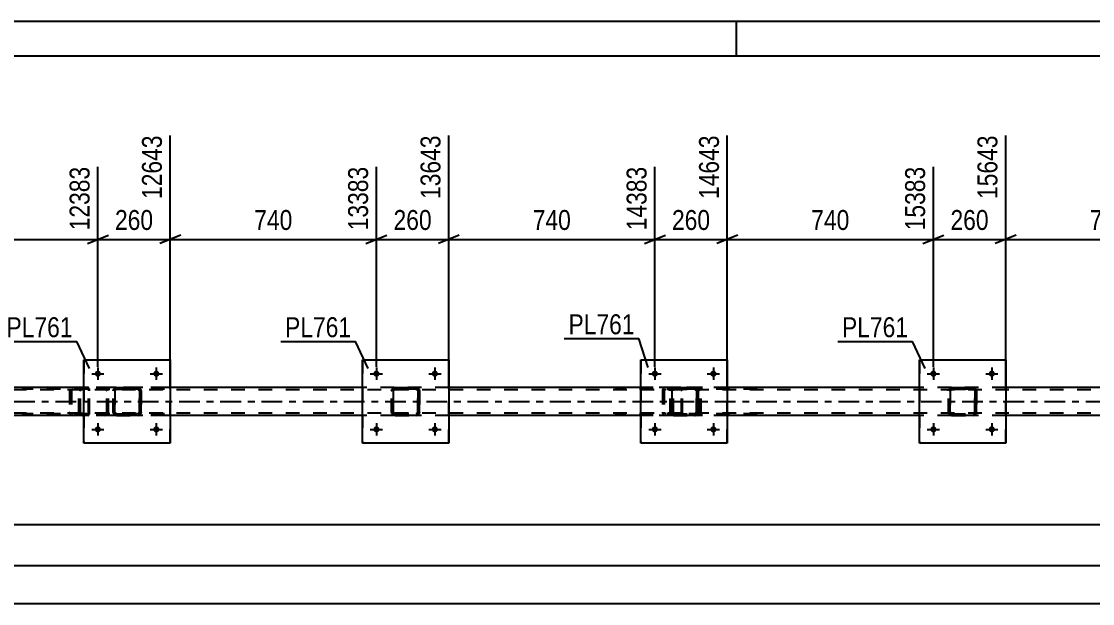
# Model space of a CAD drawing. Header units: millimetres. Extents: x 0 to 841, y 0 to 594.
# Drawn here: x 528.3 to 682.2, y 510.3 to 594 of the extents above; entities that cross this region are included whole.
import ezdxf

# ---------------------------------------------------------------- set-up
doc = ezdxf.new("R2010")
doc.units = ezdxf.units.MM
doc.linetypes.add('DXK_LINE_DOT2', pattern=[3.9198, 1.9599, -1.9599])
doc.linetypes.add('DXK_LINE_DOT3', pattern=[5.9187, 2.979, -0.9799, 0.9799, -0.9799])
doc.styles.add('Arial Narrow', font='ARIALN.TTF', dxfattribs={"height": 0.2})

# ---------------------------------------------------------------- blocks, each defined once
blk = doc.blocks.new('Unknown-318891418-1113')
at = {"color": 5, "linetype": 'Continuous'}
for p, q in [((841, 594), (0, 594)), ((631, 589), (631, 594)), ((836, 589), (5, 589))]:
    blk.add_line(p, q, dxfattribs=at)
blk = doc.blocks.new('Bolt-318891418-6239 - 6237')
at = {"linetype": 'Continuous'}
for points in [[(618.85, 543.37), (618.86, 543.46), (618.89, 543.55), (618.93, 543.63), (618.99, 543.7), (619.07, 543.75), (619.15, 543.79), (619.24, 543.81), (619.33, 543.81), (619.42, 543.79), (619.51, 543.75), (619.58, 543.7), (619.64, 543.63), (619.69, 543.55), (619.72, 543.46), (619.73, 543.37), (619.72, 543.28), (619.69, 543.19), (619.64, 543.11), (619.58, 543.04), (619.51, 542.99), (619.42, 542.95), (619.33, 542.93), (619.24, 542.93), (619.15, 542.95), (619.07, 542.99), (618.99, 543.04), (618.93, 543.11), (618.89, 543.19), (618.86, 543.28)], [(627.25, 543.37), (627.26, 543.46), (627.29, 543.55), (627.33, 543.63), (627.39, 543.7), (627.47, 543.75), (627.55, 543.79), (627.64, 543.81), (627.73, 543.81), (627.82, 543.79), (627.91, 543.75), (627.98, 543.7), (628.04, 543.63), (628.09, 543.55), (628.12, 543.46), (628.13, 543.37), (628.12, 543.28), (628.09, 543.19), (628.04, 543.11), (627.98, 543.04), (627.91, 542.99), (627.82, 542.95), (627.73, 542.93), (627.64, 542.93), (627.55, 542.95), (627.47, 542.99), (627.39, 543.04), (627.33, 543.11), (627.29, 543.19), (627.26, 543.28)]]:
    blk.add_hatch(color=1, dxfattribs=at).paths.add_polyline_path(points)
at = {"color": 1, "linetype": 'Continuous'}
for p, q in [((618.41, 543.37), (620.17, 543.37)), ((619.29, 544.25), (619.29, 542.49)), ((626.81, 543.37), (628.57, 543.37)), ((627.69, 544.25), (627.69, 542.49))]:
    blk.add_line(p, q, dxfattribs=at)
blk = doc.blocks.new('Bolt-318891418-6240 - 6237')
at = {"linetype": 'Continuous'}
for points in [[(618.85, 535.37), (618.86, 535.46), (618.89, 535.55), (618.93, 535.63), (618.99, 535.7), (619.07, 535.75), (619.15, 535.79), (619.24, 535.81), (619.33, 535.81), (619.42, 535.79), (619.51, 535.75), (619.58, 535.7), (619.64, 535.63), (619.69, 535.55), (619.72, 535.46), (619.73, 535.37), (619.72, 535.28), (619.69, 535.19), (619.64, 535.11), (619.58, 535.04), (619.51, 534.99), (619.42, 534.95), (619.33, 534.93), (619.24, 534.93), (619.15, 534.95), (619.07, 534.99), (618.99, 535.04), (618.93, 535.11), (618.89, 535.19), (618.86, 535.28)], [(627.25, 535.37), (627.26, 535.46), (627.29, 535.55), (627.33, 535.63), (627.39, 535.7), (627.47, 535.75), (627.55, 535.79), (627.64, 535.81), (627.73, 535.81), (627.82, 535.79), (627.91, 535.75), (627.98, 535.7), (628.04, 535.63), (628.09, 535.55), (628.12, 535.46), (628.13, 535.37), (628.12, 535.28), (628.09, 535.19), (628.04, 535.11), (627.98, 535.04), (627.91, 534.99), (627.82, 534.95), (627.73, 534.93), (627.64, 534.93), (627.55, 534.95), (627.47, 534.99), (627.39, 535.04), (627.33, 535.11), (627.29, 535.19), (627.26, 535.28)]]:
    blk.add_hatch(color=1, dxfattribs=at).paths.add_polyline_path(points)
at = {"color": 1, "linetype": 'Continuous'}
for p, q in [((619.29, 536.25), (619.29, 534.49)), ((627.69, 536.25), (627.69, 534.49)), ((618.41, 535.37), (620.17, 535.37)), ((626.81, 535.37), (628.57, 535.37))]:
    blk.add_line(p, q, dxfattribs=at)
blk = doc.blocks.new('Part-318891418-6241 - 6237')
at = {"color": 7, "linetype": 'DXK_LINE_DOT2'}
for p, q in [((621.48, 540.89), (621.52, 541.08)), ((621.48, 540.89), (621.49, 540.89)), ((621.48, 537.85), (621.48, 540.89)), ((621.52, 541.07), (621.49, 540.89)), ((621.49, 537.85), (621.49, 540.89)), ((621.74, 540.98), (621.72, 540.89)), ((621.73, 540.89), (621.72, 540.89)), ((621.72, 540.89), (621.72, 537.85)), ((621.73, 540.89), (621.75, 540.98)), ((621.73, 537.85), (621.73, 540.89)), ((621.79, 541.06), (621.74, 540.98)), ((621.75, 540.98), (621.8, 541.06)), ((621.78, 541.33), (621.96, 541.37)), ((621.97, 541.37), (621.78, 541.33)), ((621.87, 541.11), (621.79, 541.06)), ((621.8, 541.06), (621.88, 541.11)), ((621.96, 541.13), (621.87, 541.11)), ((621.88, 541.11), (621.97, 541.13)), ((621.97, 541.37), (621.96, 541.37)), ((621.96, 541.37), (625, 541.37)), ((621.96, 541.13), (621.97, 541.13)), ((625, 541.13), (621.96, 541.13)), ((621.97, 541.37), (625.01, 541.37)), ((621.97, 541.13), (625.01, 541.13)), ((625, 541.37), (625.01, 541.37)), ((625, 541.37), (625.19, 541.33)), ((625.01, 541.13), (625, 541.13)), ((625.09, 541.11), (625, 541.13)), ((625.19, 541.33), (625.01, 541.37)), ((625.01, 541.13), (625.1, 541.11)), ((625.09, 541.11), (625.1, 541.11)), ((625.17, 541.06), (625.09, 541.11)), ((625.1, 541.11), (625.18, 541.06)), ((625.22, 540.98), (625.17, 541.06)), ((625.18, 541.06), (625.23, 540.98)), ((625.24, 540.89), (625.22, 540.98)), ((625.23, 540.98), (625.25, 540.89)), ((625.25, 540.89), (625.24, 540.89)), ((625.24, 540.89), (625.24, 537.85)), ((625.25, 537.85), (625.25, 540.89)), ((625.45, 541.08), (625.48, 540.89)), ((625.49, 540.89), (625.45, 541.07)), ((625.49, 540.89), (625.48, 540.89)), ((625.48, 540.89), (625.48, 537.85)), ((625.49, 537.85), (625.49, 540.89)), ((621.49, 537.85), (621.48, 537.85)), ((621.52, 537.67), (621.48, 537.85)), ((621.49, 537.85), (621.52, 537.67)), ((621.72, 537.85), (621.73, 537.85)), ((621.72, 537.85), (621.74, 537.76)), ((621.75, 537.76), (621.73, 537.85)), ((621.74, 537.76), (621.79, 537.68)), ((621.8, 537.68), (621.75, 537.76)), ((621.78, 537.41), (621.78, 537.41)), ((621.96, 537.37), (621.78, 537.41)), ((621.78, 537.41), (621.97, 537.37)), ((621.79, 537.68), (621.87, 537.63)), ((621.88, 537.63), (621.8, 537.68)), ((621.87, 537.63), (621.96, 537.61)), ((621.97, 537.61), (621.88, 537.63)), ((621.97, 537.61), (621.96, 537.61)), ((621.96, 537.61), (625, 537.61)), ((621.97, 537.37), (621.96, 537.37)), ((621.96, 537.37), (625, 537.37)), ((621.97, 537.61), (625.01, 537.61)), ((621.97, 537.37), (625.01, 537.37)), ((625, 537.61), (625.09, 537.63)), ((625, 537.61), (625.01, 537.61)), ((625.19, 537.41), (625, 537.37)), ((625, 537.37), (625.01, 537.37)), ((625.1, 537.63), (625.01, 537.61)), ((625.01, 537.37), (625.19, 537.41)), ((625.09, 537.63), (625.17, 537.68)), ((625.18, 537.68), (625.1, 537.63)), ((625.17, 537.68), (625.22, 537.76)), ((625.23, 537.76), (625.18, 537.68)), ((625.22, 537.76), (625.24, 537.85)), ((625.25, 537.85), (625.23, 537.76)), ((625.24, 537.85), (625.25, 537.85)), ((625.48, 537.85), (625.45, 537.67)), ((625.45, 537.67), (625.49, 537.85)), ((625.48, 537.85), (625.49, 537.85))]:
    blk.add_line(p, q, dxfattribs=at)
at = {"color": 7, "linetype": 'DXK_LINE_DOT3'}
blk.add_line((623.49, 539.37), (623.48, 539.37), dxfattribs=at)
at = {"color": 7, "linetype": 'DXK_LINE_DOT2'}
for centre, start, end in [((621.96, 540.89), 112.5, 157.5), ((621.97, 540.89), 112.5, 157.5), ((625, 540.89), 22.5, 67.5), ((625.01, 540.89), 22.5, 67.5), ((621.96, 537.85), 202.5, 247.5), ((621.97, 537.85), 202.5, 247.5), ((625, 537.85), 292.5, 337.5), ((625.01, 537.85), 292.5, 337.5)]:
    blk.add_arc(centre, 0.48, start, end, dxfattribs=at)
blk = doc.blocks.new('Bolt-318891418-6261 - 6237')
at = {"linetype": 'Continuous'}
for points in [[(658.84, 543.37), (658.85, 543.46), (658.88, 543.55), (658.93, 543.63), (658.99, 543.7), (659.06, 543.75), (659.15, 543.79), (659.24, 543.81), (659.33, 543.81), (659.42, 543.79), (659.5, 543.75), (659.58, 543.7), (659.64, 543.63), (659.68, 543.55), (659.71, 543.46), (659.72, 543.37), (659.71, 543.28), (659.68, 543.19), (659.64, 543.11), (659.58, 543.04), (659.5, 542.99), (659.42, 542.95), (659.33, 542.93), (659.24, 542.93), (659.15, 542.95), (659.06, 542.99), (658.99, 543.04), (658.93, 543.11), (658.88, 543.19), (658.85, 543.28)], [(667.24, 543.37), (667.25, 543.46), (667.28, 543.55), (667.33, 543.63), (667.39, 543.7), (667.46, 543.75), (667.55, 543.79), (667.64, 543.81), (667.73, 543.81), (667.82, 543.79), (667.9, 543.75), (667.98, 543.7), (668.04, 543.63), (668.08, 543.55), (668.11, 543.46), (668.12, 543.37), (668.11, 543.28), (668.08, 543.19), (668.04, 543.11), (667.98, 543.04), (667.9, 542.99), (667.82, 542.95), (667.73, 542.93), (667.64, 542.93), (667.55, 542.95), (667.46, 542.99), (667.39, 543.04), (667.33, 543.11), (667.28, 543.19), (667.25, 543.28)]]:
    blk.add_hatch(color=1, dxfattribs=at).paths.add_polyline_path(points)
at = {"color": 1, "linetype": 'Continuous'}
for p, q in [((658.4, 543.37), (660.16, 543.37)), ((659.28, 544.25), (659.28, 542.49)), ((666.8, 543.37), (668.56, 543.37)), ((667.68, 544.25), (667.68, 542.49))]:
    blk.add_line(p, q, dxfattribs=at)
blk = doc.blocks.new('Bolt-318891418-6262 - 6237')
at = {"linetype": 'Continuous'}
for points in [[(658.84, 535.37), (658.85, 535.46), (658.88, 535.55), (658.93, 535.63), (658.99, 535.7), (659.06, 535.75), (659.15, 535.79), (659.24, 535.81), (659.33, 535.81), (659.42, 535.79), (659.5, 535.75), (659.58, 535.7), (659.64, 535.63), (659.68, 535.55), (659.71, 535.46), (659.72, 535.37), (659.71, 535.28), (659.68, 535.19), (659.64, 535.11), (659.58, 535.04), (659.5, 534.99), (659.42, 534.95), (659.33, 534.93), (659.24, 534.93), (659.15, 534.95), (659.06, 534.99), (658.99, 535.04), (658.93, 535.11), (658.88, 535.19), (658.85, 535.28)], [(667.24, 535.37), (667.25, 535.46), (667.28, 535.55), (667.33, 535.63), (667.39, 535.7), (667.46, 535.75), (667.55, 535.79), (667.64, 535.81), (667.73, 535.81), (667.82, 535.79), (667.9, 535.75), (667.98, 535.7), (668.04, 535.63), (668.08, 535.55), (668.11, 535.46), (668.12, 535.37), (668.11, 535.28), (668.08, 535.19), (668.04, 535.11), (667.98, 535.04), (667.9, 534.99), (667.82, 534.95), (667.73, 534.93), (667.64, 534.93), (667.55, 534.95), (667.46, 534.99), (667.39, 535.04), (667.33, 535.11), (667.28, 535.19), (667.25, 535.28)]]:
    blk.add_hatch(color=1, dxfattribs=at).paths.add_polyline_path(points)
at = {"color": 1, "linetype": 'Continuous'}
for p, q in [((659.28, 536.25), (659.28, 534.49)), ((667.68, 536.25), (667.68, 534.49)), ((658.4, 535.37), (660.16, 535.37)), ((666.8, 535.37), (668.56, 535.37))]:
    blk.add_line(p, q, dxfattribs=at)
blk = doc.blocks.new('Bolt-318891418-6263 - 6237')
at = {"linetype": 'Continuous'}
for points in [[(578.85, 543.37), (578.86, 543.46), (578.89, 543.55), (578.93, 543.63), (578.99, 543.7), (579.07, 543.75), (579.15, 543.79), (579.24, 543.81), (579.33, 543.81), (579.42, 543.79), (579.51, 543.75), (579.58, 543.7), (579.64, 543.63), (579.69, 543.55), (579.72, 543.46), (579.73, 543.37), (579.72, 543.28), (579.69, 543.19), (579.64, 543.11), (579.58, 543.04), (579.51, 542.99), (579.42, 542.95), (579.33, 542.93), (579.24, 542.93), (579.15, 542.95), (579.07, 542.99), (578.99, 543.04), (578.93, 543.11), (578.89, 543.19), (578.86, 543.28)], [(587.25, 543.37), (587.26, 543.46), (587.29, 543.55), (587.33, 543.63), (587.39, 543.7), (587.47, 543.75), (587.55, 543.79), (587.64, 543.81), (587.73, 543.81), (587.82, 543.79), (587.91, 543.75), (587.98, 543.7), (588.04, 543.63), (588.09, 543.55), (588.12, 543.46), (588.13, 543.37), (588.12, 543.28), (588.09, 543.19), (588.04, 543.11), (587.98, 543.04), (587.91, 542.99), (587.82, 542.95), (587.73, 542.93), (587.64, 542.93), (587.55, 542.95), (587.47, 542.99), (587.39, 543.04), (587.33, 543.11), (587.29, 543.19), (587.26, 543.28)]]:
    blk.add_hatch(color=1, dxfattribs=at).paths.add_polyline_path(points)
at = {"color": 1, "linetype": 'Continuous'}
for p, q in [((578.41, 543.37), (580.17, 543.37)), ((579.29, 544.25), (579.29, 542.49)), ((586.81, 543.37), (588.57, 543.37)), ((587.69, 544.25), (587.69, 542.49))]:
    blk.add_line(p, q, dxfattribs=at)
blk = doc.blocks.new('Bolt-318891418-6264 - 6237')
at = {"linetype": 'Continuous'}
for points in [[(578.85, 535.37), (578.86, 535.46), (578.89, 535.55), (578.93, 535.63), (578.99, 535.7), (579.07, 535.75), (579.15, 535.79), (579.24, 535.81), (579.33, 535.81), (579.42, 535.79), (579.51, 535.75), (579.58, 535.7), (579.64, 535.63), (579.69, 535.55), (579.72, 535.46), (579.73, 535.37), (579.72, 535.28), (579.69, 535.19), (579.64, 535.11), (579.58, 535.04), (579.51, 534.99), (579.42, 534.95), (579.33, 534.93), (579.24, 534.93), (579.15, 534.95), (579.07, 534.99), (578.99, 535.04), (578.93, 535.11), (578.89, 535.19), (578.86, 535.28)], [(587.25, 535.37), (587.26, 535.46), (587.29, 535.55), (587.33, 535.63), (587.39, 535.7), (587.47, 535.75), (587.55, 535.79), (587.64, 535.81), (587.73, 535.81), (587.82, 535.79), (587.91, 535.75), (587.98, 535.7), (588.04, 535.63), (588.09, 535.55), (588.12, 535.46), (588.13, 535.37), (588.12, 535.28), (588.09, 535.19), (588.04, 535.11), (587.98, 535.04), (587.91, 534.99), (587.82, 534.95), (587.73, 534.93), (587.64, 534.93), (587.55, 534.95), (587.47, 534.99), (587.39, 535.04), (587.33, 535.11), (587.29, 535.19), (587.26, 535.28)]]:
    blk.add_hatch(color=1, dxfattribs=at).paths.add_polyline_path(points)
at = {"color": 1, "linetype": 'Continuous'}
for p, q in [((579.29, 536.25), (579.29, 534.49)), ((587.69, 536.25), (587.69, 534.49)), ((578.41, 535.37), (580.17, 535.37)), ((586.81, 535.37), (588.57, 535.37))]:
    blk.add_line(p, q, dxfattribs=at)
blk = doc.blocks.new('Bolt-318891418-6265 - 6237')
at = {"linetype": 'Continuous'}
for points in [[(538.84, 543.37), (538.85, 543.46), (538.88, 543.55), (538.93, 543.63), (538.99, 543.7), (539.06, 543.75), (539.15, 543.79), (539.24, 543.81), (539.33, 543.81), (539.42, 543.79), (539.5, 543.75), (539.58, 543.7), (539.64, 543.63), (539.68, 543.55), (539.71, 543.46), (539.72, 543.37), (539.71, 543.28), (539.68, 543.19), (539.64, 543.11), (539.58, 543.04), (539.5, 542.99), (539.42, 542.95), (539.33, 542.93), (539.24, 542.93), (539.15, 542.95), (539.06, 542.99), (538.99, 543.04), (538.93, 543.11), (538.88, 543.19), (538.85, 543.28)], [(547.24, 543.37), (547.25, 543.46), (547.28, 543.55), (547.33, 543.63), (547.39, 543.7), (547.46, 543.75), (547.55, 543.79), (547.64, 543.81), (547.73, 543.81), (547.82, 543.79), (547.9, 543.75), (547.98, 543.7), (548.04, 543.63), (548.08, 543.55), (548.11, 543.46), (548.12, 543.37), (548.11, 543.28), (548.08, 543.19), (548.04, 543.11), (547.98, 543.04), (547.9, 542.99), (547.82, 542.95), (547.73, 542.93), (547.64, 542.93), (547.55, 542.95), (547.46, 542.99), (547.39, 543.04), (547.33, 543.11), (547.28, 543.19), (547.25, 543.28)]]:
    blk.add_hatch(color=1, dxfattribs=at).paths.add_polyline_path(points)
at = {"color": 1, "linetype": 'Continuous'}
for p, q in [((538.4, 543.37), (540.16, 543.37)), ((539.28, 544.25), (539.28, 542.49)), ((546.8, 543.37), (548.56, 543.37)), ((547.68, 544.25), (547.68, 542.49))]:
    blk.add_line(p, q, dxfattribs=at)
blk = doc.blocks.new('Bolt-318891418-6266 - 6237')
at = {"linetype": 'Continuous'}
for points in [[(538.84, 535.37), (538.85, 535.46), (538.88, 535.55), (538.93, 535.63), (538.99, 535.7), (539.06, 535.75), (539.15, 535.79), (539.24, 535.81), (539.33, 535.81), (539.42, 535.79), (539.5, 535.75), (539.58, 535.7), (539.64, 535.63), (539.68, 535.55), (539.71, 535.46), (539.72, 535.37), (539.71, 535.28), (539.68, 535.19), (539.64, 535.11), (539.58, 535.04), (539.5, 534.99), (539.42, 534.95), (539.33, 534.93), (539.24, 534.93), (539.15, 534.95), (539.06, 534.99), (538.99, 535.04), (538.93, 535.11), (538.88, 535.19), (538.85, 535.28)], [(547.24, 535.37), (547.25, 535.46), (547.28, 535.55), (547.33, 535.63), (547.39, 535.7), (547.46, 535.75), (547.55, 535.79), (547.64, 535.81), (547.73, 535.81), (547.82, 535.79), (547.9, 535.75), (547.98, 535.7), (548.04, 535.63), (548.08, 535.55), (548.11, 535.46), (548.12, 535.37), (548.11, 535.28), (548.08, 535.19), (548.04, 535.11), (547.98, 535.04), (547.9, 534.99), (547.82, 534.95), (547.73, 534.93), (547.64, 534.93), (547.55, 534.95), (547.46, 534.99), (547.39, 535.04), (547.33, 535.11), (547.28, 535.19), (547.25, 535.28)]]:
    blk.add_hatch(color=1, dxfattribs=at).paths.add_polyline_path(points)
at = {"color": 1, "linetype": 'Continuous'}
for p, q in [((539.28, 536.25), (539.28, 534.49)), ((547.68, 536.25), (547.68, 534.49)), ((538.4, 535.37), (540.16, 535.37)), ((546.8, 535.37), (548.56, 535.37))]:
    blk.add_line(p, q, dxfattribs=at)
blk = doc.blocks.new('Part-318891418-6298 - 6237')
at = {"color": 7, "linetype": 'DXK_LINE_DOT2'}
for p, q in [((764.22, 541.05), (89.29, 541.05)), ((549.68, 541.37), (537.28, 541.37)), ((589.69, 541.37), (577.29, 541.37)), ((629.69, 541.37), (617.29, 541.37)), ((669.68, 541.37), (657.28, 541.37)), ((764.22, 537.69), (89.29, 537.69)), ((549.68, 537.37), (537.28, 537.37)), ((589.69, 537.37), (577.29, 537.37)), ((629.69, 537.37), (617.29, 537.37)), ((669.68, 537.37), (657.28, 537.37))]:
    blk.add_line(p, q, dxfattribs=at)
at = {"color": 2, "linetype": 'Continuous'}
for p, q in [((537.28, 541.37), (509.69, 541.37)), ((577.29, 541.37), (549.68, 541.37)), ((617.29, 541.37), (589.69, 541.37)), ((657.28, 541.37), (629.69, 541.37)), ((697.28, 541.37), (669.68, 541.37)), ((537.28, 537.37), (509.69, 537.37)), ((577.29, 537.37), (549.68, 537.37)), ((617.29, 537.37), (589.69, 537.37)), ((657.28, 537.37), (629.69, 537.37)), ((697.28, 537.37), (669.68, 537.37))]:
    blk.add_line(p, q, dxfattribs=at)
at = {"color": 7, "linetype": 'DXK_LINE_DOT3'}
blk.add_line((89.29, 539.37), (764.22, 539.37), dxfattribs=at)
blk = doc.blocks.new('Part-318891418-6332 - 6237')
at = {"color": 7, "linetype": 'DXK_LINE_DOT2'}
for p, q in [((536.58, 541.05), (536.55, 540.89)), ((536.55, 537.85), (536.55, 540.89)), ((536.59, 541.08), (536.58, 541.05)), ((536.8, 540.89), (536.82, 540.98)), ((536.8, 537.85), (536.8, 540.89)), ((536.82, 540.98), (536.88, 541.06)), ((537.06, 541.37), (536.86, 541.33)), ((536.88, 541.06), (536.96, 541.11)), ((536.96, 541.11), (537.06, 541.13)), ((548.83, 541.37), (537.06, 541.37)), ((548.83, 541.13), (537.06, 541.13)), ((540.49, 541.33), (540.29, 541.37)), ((540.29, 541.13), (540.39, 541.11)), ((540.39, 541.11), (540.47, 541.06)), ((540.47, 541.06), (540.53, 540.98)), ((540.53, 540.98), (540.55, 540.89)), ((540.55, 537.85), (540.55, 540.89)), ((540.8, 540.89), (540.76, 541.08)), ((540.8, 537.85), (540.8, 540.89)), ((536.55, 537.85), (536.55, 537.82)), ((536.55, 537.82), (536.57, 537.72)), ((536.57, 537.72), (536.59, 537.67)), ((536.82, 537.76), (536.8, 537.85)), ((536.88, 537.68), (536.82, 537.76)), ((536.86, 537.41), (537.06, 537.37)), ((536.96, 537.63), (536.88, 537.68)), ((537.06, 537.61), (536.96, 537.63)), ((548.83, 537.61), (537.06, 537.61)), ((548.83, 537.37), (537.06, 537.37)), ((540.39, 537.63), (540.29, 537.61)), ((540.29, 537.37), (540.49, 537.41)), ((540.47, 537.68), (540.39, 537.63)), ((540.53, 537.76), (540.47, 537.68)), ((540.55, 537.85), (540.53, 537.76)), ((540.76, 537.67), (540.8, 537.82)), ((540.8, 537.82), (540.8, 537.85))]:
    blk.add_line(p, q, dxfattribs=at)
for centre, start, end in [((540.31, 540.87), 24.32, 69.2417), ((537.04, 537.87), 204.32, 249.2417), ((540.31, 537.87), 290.7583, 335.68)]:
    blk.add_arc(centre, 0.496, start, end, dxfattribs=at)
blk = doc.blocks.new('Part-318891418-6337 - 6237')
at = {"color": 2, "linetype": 'Continuous'}
for p, q in [((617.29, 533.37), (617.29, 545.37)), ((617.29, 545.37), (617.29, 545.37)), ((617.29, 545.37), (629.69, 545.37)), ((629.69, 545.37), (629.69, 533.37)), ((617.29, 533.37), (617.29, 533.37)), ((629.69, 533.37), (617.29, 533.37))]:
    blk.add_line(p, q, dxfattribs=at)
at = {"color": 7, "linetype": 'DXK_LINE_DOT2'}
for p, q in [((617.29, 545.37), (617.29, 533.37)), ((617.29, 545.37), (617.29, 545.37)), ((629.69, 533.37), (629.69, 545.37)), ((617.29, 533.37), (617.29, 533.37))]:
    blk.add_line(p, q, dxfattribs=at)
blk = doc.blocks.new('Part-318891418-6338 - 6237')
at = {"color": 7, "linetype": 'DXK_LINE_DOT2'}
for p, q in [((661.48, 540.89), (661.51, 541.08)), ((661.52, 541.07), (661.48, 540.89)), ((661.48, 537.85), (661.48, 540.89)), ((661.48, 540.89), (661.48, 540.89)), ((661.48, 537.85), (661.48, 540.89)), ((661.72, 540.89), (661.74, 540.98)), ((661.74, 540.98), (661.72, 540.89)), ((661.72, 537.85), (661.72, 540.89)), ((661.72, 540.89), (661.72, 540.89)), ((661.72, 540.89), (661.72, 537.85)), ((661.74, 540.98), (661.79, 541.06)), ((661.79, 541.06), (661.74, 540.98)), ((661.77, 541.33), (661.96, 541.37)), ((661.96, 541.37), (661.78, 541.33)), ((661.79, 541.06), (661.87, 541.11)), ((661.87, 541.11), (661.79, 541.06)), ((661.87, 541.11), (661.96, 541.13)), ((661.96, 541.13), (661.87, 541.11)), ((661.96, 541.37), (665, 541.37)), ((661.96, 541.37), (661.96, 541.37)), ((661.96, 541.37), (665, 541.37)), ((661.96, 541.13), (665, 541.13)), ((661.96, 541.13), (661.96, 541.13)), ((665, 541.13), (661.96, 541.13)), ((665, 541.37), (665, 541.37)), ((665, 541.37), (665.18, 541.33)), ((665.19, 541.33), (665, 541.37)), ((665, 541.13), (665, 541.13)), ((665, 541.13), (665.09, 541.11)), ((665.09, 541.11), (665, 541.13)), ((665.09, 541.11), (665.09, 541.11)), ((665.09, 541.11), (665.17, 541.06)), ((665.17, 541.06), (665.09, 541.11)), ((665.17, 541.06), (665.22, 540.98)), ((665.22, 540.98), (665.17, 541.06)), ((665.22, 540.98), (665.24, 540.89)), ((665.24, 540.89), (665.22, 540.98)), ((665.24, 537.85), (665.24, 540.89)), ((665.24, 540.89), (665.24, 540.89)), ((665.24, 540.89), (665.24, 537.85)), ((665.44, 541.08), (665.48, 540.89)), ((665.48, 540.89), (665.45, 541.07)), ((665.48, 537.85), (665.48, 540.89)), ((665.48, 540.89), (665.48, 540.89)), ((665.48, 540.89), (665.48, 537.85)), ((661.48, 537.85), (661.48, 537.85)), ((661.51, 537.67), (661.48, 537.85)), ((661.48, 537.85), (661.52, 537.67)), ((661.72, 537.85), (661.72, 537.85)), ((661.74, 537.76), (661.72, 537.85)), ((661.72, 537.85), (661.74, 537.76)), ((661.79, 537.68), (661.74, 537.76)), ((661.74, 537.76), (661.79, 537.68)), ((661.77, 537.41), (661.78, 537.41)), ((661.96, 537.37), (661.77, 537.41)), ((661.78, 537.41), (661.96, 537.37)), ((661.87, 537.63), (661.79, 537.68)), ((661.79, 537.68), (661.87, 537.63)), ((661.96, 537.61), (661.87, 537.63)), ((661.87, 537.63), (661.96, 537.61)), ((661.96, 537.61), (665, 537.61)), ((661.96, 537.61), (661.96, 537.61)), ((661.96, 537.61), (665, 537.61)), ((661.96, 537.37), (665, 537.37)), ((661.96, 537.37), (661.96, 537.37)), ((661.96, 537.37), (665, 537.37)), ((665.09, 537.63), (665, 537.61)), ((665, 537.61), (665.09, 537.63)), ((665, 537.61), (665, 537.61)), ((665.18, 537.41), (665, 537.37)), ((665, 537.37), (665.19, 537.41)), ((665, 537.37), (665, 537.37)), ((665.17, 537.68), (665.09, 537.63)), ((665.09, 537.63), (665.17, 537.68)), ((665.22, 537.76), (665.17, 537.68)), ((665.17, 537.68), (665.22, 537.76)), ((665.24, 537.85), (665.22, 537.76)), ((665.22, 537.76), (665.24, 537.85)), ((665.24, 537.85), (665.24, 537.85)), ((665.48, 537.85), (665.44, 537.67)), ((665.45, 537.67), (665.48, 537.85)), ((665.48, 537.85), (665.48, 537.85))]:
    blk.add_line(p, q, dxfattribs=at)
at = {"color": 7, "linetype": 'DXK_LINE_DOT3'}
blk.add_line((663.48, 539.37), (663.47, 539.37), dxfattribs=at)
at = {"color": 7, "linetype": 'DXK_LINE_DOT2'}
for centre, start, end in [((661.96, 540.89), 112.5, 157.5), ((661.96, 540.89), 112.5, 157.5), ((665, 540.89), 22.5, 67.5), ((665, 540.89), 22.5, 67.5), ((661.96, 537.85), 202.5, 247.5), ((661.96, 537.85), 202.5, 247.5), ((665, 537.85), 292.5, 337.5), ((665, 537.85), 292.5, 337.5)]:
    blk.add_arc(centre, 0.48, start, end, dxfattribs=at)
blk = doc.blocks.new('Part-318891418-6343 - 6237')
at = {"color": 2, "linetype": 'Continuous'}
for p, q in [((657.28, 533.37), (657.28, 545.37)), ((657.28, 545.37), (657.28, 545.37)), ((657.28, 545.37), (669.68, 545.37)), ((669.68, 545.37), (669.68, 533.37)), ((657.28, 533.37), (657.28, 533.37)), ((669.68, 533.37), (657.28, 533.37))]:
    blk.add_line(p, q, dxfattribs=at)
at = {"color": 7, "linetype": 'DXK_LINE_DOT2'}
for p, q in [((657.28, 545.37), (657.28, 533.37)), ((657.28, 545.37), (657.28, 545.37)), ((669.68, 533.37), (669.68, 545.37)), ((657.28, 533.37), (657.28, 533.37))]:
    blk.add_line(p, q, dxfattribs=at)
blk = doc.blocks.new('Part-318891418-6360 - 6237')
at = {"color": 2, "linetype": 'Continuous'}
for p, q in [((577.29, 533.37), (577.29, 545.37)), ((577.29, 545.37), (577.29, 545.37)), ((577.29, 545.37), (589.69, 545.37)), ((589.69, 545.37), (589.69, 533.37)), ((577.29, 533.37), (577.29, 533.37)), ((589.69, 533.37), (577.29, 533.37))]:
    blk.add_line(p, q, dxfattribs=at)
at = {"color": 7, "linetype": 'DXK_LINE_DOT2'}
for p, q in [((577.29, 545.37), (577.29, 533.37)), ((577.29, 545.37), (577.29, 545.37)), ((589.69, 533.37), (589.69, 545.37)), ((577.29, 533.37), (577.29, 533.37))]:
    blk.add_line(p, q, dxfattribs=at)
blk = doc.blocks.new('Part-318891418-6361 - 6237')
at = {"color": 7, "linetype": 'DXK_LINE_DOT2'}
for p, q in [((581.48, 540.89), (581.52, 541.08)), ((581.48, 540.89), (581.49, 540.89)), ((581.48, 537.85), (581.48, 540.89)), ((581.52, 541.07), (581.49, 540.89)), ((581.49, 537.85), (581.49, 540.89)), ((581.74, 540.98), (581.72, 540.89)), ((581.73, 540.89), (581.72, 540.89)), ((581.72, 540.89), (581.72, 537.85)), ((581.73, 540.89), (581.75, 540.98)), ((581.73, 537.85), (581.73, 540.89)), ((581.79, 541.06), (581.74, 540.98)), ((581.75, 540.98), (581.8, 541.06)), ((581.78, 541.33), (581.96, 541.37)), ((581.97, 541.37), (581.78, 541.33)), ((581.87, 541.11), (581.79, 541.06)), ((581.8, 541.06), (581.88, 541.11)), ((581.96, 541.13), (581.87, 541.11)), ((581.88, 541.11), (581.97, 541.13)), ((581.97, 541.37), (581.96, 541.37)), ((581.96, 541.37), (585, 541.37)), ((581.96, 541.13), (581.97, 541.13)), ((585, 541.13), (581.96, 541.13)), ((581.97, 541.37), (585.01, 541.37)), ((581.97, 541.13), (585.01, 541.13)), ((585, 541.37), (585.01, 541.37)), ((585, 541.37), (585.19, 541.33)), ((585.01, 541.13), (585, 541.13)), ((585.09, 541.11), (585, 541.13)), ((585.19, 541.33), (585.01, 541.37)), ((585.01, 541.13), (585.1, 541.11)), ((585.09, 541.11), (585.1, 541.11)), ((585.17, 541.06), (585.09, 541.11)), ((585.1, 541.11), (585.18, 541.06)), ((585.22, 540.98), (585.17, 541.06)), ((585.18, 541.06), (585.23, 540.98)), ((585.24, 540.89), (585.22, 540.98)), ((585.23, 540.98), (585.25, 540.89)), ((585.25, 540.89), (585.24, 540.89)), ((585.24, 540.89), (585.24, 537.85)), ((585.25, 537.85), (585.25, 540.89)), ((585.45, 541.08), (585.48, 540.89)), ((585.49, 540.89), (585.45, 541.07)), ((585.49, 540.89), (585.48, 540.89)), ((585.48, 540.89), (585.48, 537.85)), ((585.49, 537.85), (585.49, 540.89)), ((581.49, 537.85), (581.48, 537.85)), ((581.52, 537.67), (581.48, 537.85)), ((581.49, 537.85), (581.52, 537.67)), ((581.72, 537.85), (581.73, 537.85)), ((581.72, 537.85), (581.74, 537.76)), ((581.75, 537.76), (581.73, 537.85)), ((581.74, 537.76), (581.79, 537.68)), ((581.8, 537.68), (581.75, 537.76)), ((581.78, 537.41), (581.78, 537.41)), ((581.96, 537.37), (581.78, 537.41)), ((581.78, 537.41), (581.97, 537.37)), ((581.79, 537.68), (581.87, 537.63)), ((581.88, 537.63), (581.8, 537.68)), ((581.87, 537.63), (581.96, 537.61)), ((581.97, 537.61), (581.88, 537.63)), ((581.97, 537.61), (581.96, 537.61)), ((581.96, 537.61), (585, 537.61)), ((581.97, 537.37), (581.96, 537.37)), ((581.96, 537.37), (585, 537.37)), ((581.97, 537.61), (585.01, 537.61)), ((581.97, 537.37), (585.01, 537.37)), ((585, 537.61), (585.09, 537.63)), ((585, 537.61), (585.01, 537.61)), ((585.19, 537.41), (585, 537.37)), ((585, 537.37), (585.01, 537.37)), ((585.1, 537.63), (585.01, 537.61)), ((585.01, 537.37), (585.19, 537.41)), ((585.09, 537.63), (585.17, 537.68)), ((585.18, 537.68), (585.1, 537.63)), ((585.17, 537.68), (585.22, 537.76)), ((585.23, 537.76), (585.18, 537.68)), ((585.22, 537.76), (585.24, 537.85)), ((585.25, 537.85), (585.23, 537.76)), ((585.24, 537.85), (585.25, 537.85)), ((585.48, 537.85), (585.45, 537.67)), ((585.45, 537.67), (585.49, 537.85)), ((585.48, 537.85), (585.49, 537.85))]:
    blk.add_line(p, q, dxfattribs=at)
at = {"color": 7, "linetype": 'DXK_LINE_DOT3'}
blk.add_line((583.49, 539.37), (583.48, 539.37), dxfattribs=at)
at = {"color": 7, "linetype": 'DXK_LINE_DOT2'}
for centre, start, end in [((581.96, 540.89), 112.5, 157.5), ((581.97, 540.89), 112.5, 157.5), ((585, 540.89), 22.5, 67.5), ((585.01, 540.89), 22.5, 67.5), ((581.96, 537.85), 202.5, 247.5), ((581.97, 537.85), 202.5, 247.5), ((585, 537.85), 292.5, 337.5), ((585.01, 537.85), 292.5, 337.5)]:
    blk.add_arc(centre, 0.48, start, end, dxfattribs=at)
blk = doc.blocks.new('Part-318891418-6366 - 6237')
at = {"color": 2, "linetype": 'Continuous'}
for p, q in [((537.28, 533.37), (537.28, 545.37)), ((537.28, 545.37), (537.28, 545.37)), ((537.28, 545.37), (549.68, 545.37)), ((549.68, 545.37), (549.68, 533.37)), ((537.28, 533.37), (537.28, 533.37)), ((549.68, 533.37), (537.28, 533.37))]:
    blk.add_line(p, q, dxfattribs=at)
at = {"color": 7, "linetype": 'DXK_LINE_DOT2'}
for p, q in [((537.28, 545.37), (537.28, 533.37)), ((537.28, 545.37), (537.28, 545.37)), ((549.68, 533.37), (549.68, 545.37)), ((537.28, 533.37), (537.28, 533.37))]:
    blk.add_line(p, q, dxfattribs=at)
blk = doc.blocks.new('Part-318891418-6367 - 6237')
at = {"color": 7, "linetype": 'DXK_LINE_DOT2'}
for p, q in [((541.48, 540.89), (541.51, 541.08)), ((541.52, 541.07), (541.48, 540.89)), ((541.48, 537.85), (541.48, 540.89)), ((541.48, 540.89), (541.48, 540.89)), ((541.48, 537.85), (541.48, 540.89)), ((541.72, 540.89), (541.74, 540.98)), ((541.74, 540.98), (541.72, 540.89)), ((541.72, 537.85), (541.72, 540.89)), ((541.72, 540.89), (541.72, 540.89)), ((541.72, 540.89), (541.72, 537.85)), ((541.74, 540.98), (541.79, 541.06)), ((541.79, 541.06), (541.74, 540.98)), ((541.77, 541.33), (541.96, 541.37)), ((541.96, 541.37), (541.78, 541.33)), ((541.79, 541.06), (541.87, 541.11)), ((541.87, 541.11), (541.79, 541.06)), ((541.87, 541.11), (541.96, 541.13)), ((541.96, 541.13), (541.87, 541.11)), ((541.96, 541.37), (545, 541.37)), ((541.96, 541.37), (541.96, 541.37)), ((541.96, 541.37), (545, 541.37)), ((541.96, 541.13), (545, 541.13)), ((541.96, 541.13), (541.96, 541.13)), ((545, 541.13), (541.96, 541.13)), ((545, 541.37), (545, 541.37)), ((545, 541.37), (545.18, 541.33)), ((545.19, 541.33), (545, 541.37)), ((545, 541.13), (545, 541.13)), ((545, 541.13), (545.09, 541.11)), ((545.09, 541.11), (545, 541.13)), ((545.09, 541.11), (545.09, 541.11)), ((545.09, 541.11), (545.17, 541.06)), ((545.17, 541.06), (545.09, 541.11)), ((545.17, 541.06), (545.22, 540.98)), ((545.22, 540.98), (545.17, 541.06)), ((545.22, 540.98), (545.24, 540.89)), ((545.24, 540.89), (545.22, 540.98)), ((545.24, 537.85), (545.24, 540.89)), ((545.24, 540.89), (545.24, 540.89)), ((545.24, 540.89), (545.24, 537.85)), ((545.44, 541.08), (545.48, 540.89)), ((545.48, 540.89), (545.45, 541.07)), ((545.48, 537.85), (545.48, 540.89)), ((545.48, 540.89), (545.48, 540.89)), ((545.48, 540.89), (545.48, 537.85)), ((541.48, 537.85), (541.48, 537.85)), ((541.51, 537.67), (541.48, 537.85)), ((541.48, 537.85), (541.52, 537.67)), ((541.72, 537.85), (541.72, 537.85)), ((541.74, 537.76), (541.72, 537.85)), ((541.72, 537.85), (541.74, 537.76)), ((541.79, 537.68), (541.74, 537.76)), ((541.74, 537.76), (541.79, 537.68)), ((541.77, 537.41), (541.78, 537.41)), ((541.96, 537.37), (541.77, 537.41)), ((541.78, 537.41), (541.96, 537.37)), ((541.87, 537.63), (541.79, 537.68)), ((541.79, 537.68), (541.87, 537.63)), ((541.96, 537.61), (541.87, 537.63)), ((541.87, 537.63), (541.96, 537.61)), ((541.96, 537.61), (545, 537.61)), ((541.96, 537.61), (541.96, 537.61)), ((541.96, 537.61), (545, 537.61)), ((541.96, 537.37), (545, 537.37)), ((541.96, 537.37), (541.96, 537.37)), ((541.96, 537.37), (545, 537.37)), ((545.09, 537.63), (545, 537.61)), ((545, 537.61), (545.09, 537.63)), ((545, 537.61), (545, 537.61)), ((545.18, 537.41), (545, 537.37)), ((545, 537.37), (545.19, 537.41)), ((545, 537.37), (545, 537.37)), ((545.17, 537.68), (545.09, 537.63)), ((545.09, 537.63), (545.17, 537.68)), ((545.22, 537.76), (545.17, 537.68)), ((545.17, 537.68), (545.22, 537.76)), ((545.24, 537.85), (545.22, 537.76)), ((545.22, 537.76), (545.24, 537.85)), ((545.24, 537.85), (545.24, 537.85)), ((545.48, 537.85), (545.44, 537.67)), ((545.45, 537.67), (545.48, 537.85)), ((545.48, 537.85), (545.48, 537.85))]:
    blk.add_line(p, q, dxfattribs=at)
at = {"color": 7, "linetype": 'DXK_LINE_DOT3'}
blk.add_line((543.49, 539.37), (543.47, 539.37), dxfattribs=at)
at = {"color": 7, "linetype": 'DXK_LINE_DOT2'}
for centre, start, end in [((541.96, 540.89), 112.5, 157.5), ((541.96, 540.89), 112.5, 157.5), ((545, 540.89), 22.5, 67.5), ((545, 540.89), 22.5, 67.5), ((541.96, 537.85), 202.5, 247.5), ((541.96, 537.85), 202.5, 247.5), ((545, 537.85), 292.5, 337.5), ((545, 537.85), 292.5, 337.5)]:
    blk.add_arc(centre, 0.48, start, end, dxfattribs=at)
blk = doc.blocks.new('Part-318891418-6488 - 6237')
at = {"color": 7, "linetype": 'DXK_LINE_DOT2'}
for p, q in [((622.96, 541.37), (613.55, 541.37)), ((622.96, 541.13), (613.55, 541.13)), ((620.4, 541.08), (620.36, 540.89)), ((620.36, 540.89), (620.36, 537.85)), ((620.61, 540.89), (620.63, 540.98)), ((620.61, 540.89), (620.61, 537.85)), ((620.63, 540.98), (620.69, 541.06)), ((620.87, 541.37), (620.67, 541.33)), ((620.69, 541.06), (620.77, 541.11)), ((620.77, 541.11), (620.87, 541.13)), ((621.68, 541.13), (621.68, 541.37)), ((623.06, 541.33), (622.96, 541.37)), ((622.96, 541.13), (623.01, 541.11)), ((623.01, 541.11), (623.05, 541.06)), ((623.05, 541.06), (623.08, 540.98)), ((623.15, 541.23), (623.06, 541.33)), ((623.08, 540.98), (623.09, 540.89)), ((623.09, 537.85), (623.09, 540.89)), ((623.21, 541.08), (623.15, 541.23)), ((623.23, 540.89), (623.21, 541.08)), ((623.23, 537.85), (623.23, 540.89)), ((622.96, 537.61), (613.55, 537.61)), ((622.96, 537.37), (613.55, 537.37)), ((620.36, 537.85), (620.37, 537.82)), ((620.37, 537.82), (620.4, 537.67)), ((620.63, 537.76), (620.61, 537.85)), ((620.69, 537.68), (620.63, 537.76)), ((620.67, 537.41), (620.87, 537.37)), ((620.77, 537.63), (620.69, 537.68)), ((620.87, 537.61), (620.77, 537.63)), ((621.68, 537.37), (621.68, 537.61)), ((623.01, 537.63), (622.96, 537.61)), ((622.96, 537.37), (623.06, 537.41)), ((623.05, 537.68), (623.01, 537.63)), ((623.08, 537.76), (623.05, 537.68)), ((623.06, 537.41), (623.15, 537.51)), ((623.09, 537.85), (623.08, 537.76)), ((623.15, 537.51), (623.21, 537.67)), ((623.21, 537.67), (623.23, 537.85))]:
    blk.add_line(p, q, dxfattribs=at)
for centre, start, end in [((620.85, 540.88), 111.1941, 156.1506), ((620.85, 537.87), 203.8494, 248.8059)]:
    blk.add_arc(centre, 0.492, start, end, dxfattribs=at)
blk = doc.blocks.new('Part-318891418-6489 - 6237')
at = {"color": 7, "linetype": 'DXK_LINE_DOT2'}
for p, q in [((537.82, 541.37), (528.42, 541.37)), ((537.82, 541.13), (528.42, 541.13)), ((535.26, 541.05), (535.23, 540.89)), ((535.23, 540.89), (535.23, 537.85)), ((535.27, 541.08), (535.26, 541.05)), ((535.48, 540.89), (535.5, 540.98)), ((535.48, 540.89), (535.48, 537.85)), ((535.5, 540.98), (535.55, 541.06)), ((535.73, 541.37), (535.54, 541.33)), ((535.55, 541.06), (535.63, 541.11)), ((535.63, 541.11), (535.73, 541.13)), ((536.55, 541.37), (536.55, 541.13)), ((537.93, 541.33), (537.82, 541.37)), ((537.82, 541.13), (537.87, 541.11)), ((537.87, 541.11), (537.92, 541.06)), ((537.92, 541.06), (537.95, 540.98)), ((538.01, 541.23), (537.93, 541.33)), ((537.95, 540.98), (537.96, 540.89)), ((537.96, 537.85), (537.96, 540.89)), ((538.07, 541.08), (538.01, 541.23)), ((538.09, 540.89), (538.07, 541.08)), ((538.09, 537.85), (538.09, 540.89)), ((537.82, 537.61), (528.42, 537.61)), ((537.82, 537.37), (528.42, 537.37)), ((535.23, 537.85), (535.24, 537.82)), ((535.24, 537.82), (535.26, 537.72)), ((535.26, 537.72), (535.27, 537.67)), ((535.5, 537.76), (535.48, 537.85)), ((535.55, 537.68), (535.5, 537.76)), ((535.54, 537.41), (535.73, 537.37)), ((535.63, 537.63), (535.55, 537.68)), ((535.73, 537.61), (535.63, 537.63)), ((536.55, 537.37), (536.55, 537.61)), ((537.87, 537.63), (537.82, 537.61)), ((537.82, 537.37), (537.93, 537.41)), ((537.92, 537.68), (537.87, 537.63)), ((537.95, 537.76), (537.92, 537.68)), ((537.93, 537.41), (538.01, 537.51)), ((537.96, 537.85), (537.95, 537.76)), ((538.01, 537.51), (538.07, 537.67)), ((538.07, 537.67), (538.09, 537.85))]:
    blk.add_line(p, q, dxfattribs=at)
blk.add_arc((535.72, 537.87), 0.492, 203.8494, 248.8059, dxfattribs=at)
blk = doc.blocks.new('Part-318891418-6494 - 6237')
at = {"color": 7, "linetype": 'DXK_LINE_DOT2'}
for p, q in [((621.72, 541.08), (621.68, 540.89)), ((621.68, 537.85), (621.68, 540.89)), ((621.94, 540.89), (621.96, 540.98)), ((621.94, 537.85), (621.94, 540.89)), ((621.96, 540.98), (622.01, 541.06)), ((622.19, 541.37), (622, 541.33)), ((622.01, 541.06), (622.09, 541.11)), ((622.09, 541.11), (622.19, 541.13)), ((633.97, 541.37), (622.19, 541.37)), ((633.97, 541.13), (622.19, 541.13)), ((625.62, 541.33), (625.43, 541.37)), ((625.43, 541.13), (625.52, 541.11)), ((625.52, 541.11), (625.61, 541.06)), ((625.61, 541.06), (625.66, 540.98)), ((625.66, 540.98), (625.68, 540.89)), ((625.68, 537.85), (625.68, 540.89)), ((625.94, 540.89), (625.9, 541.08)), ((625.94, 537.85), (625.94, 540.89)), ((621.68, 537.85), (621.72, 537.67)), ((621.96, 537.76), (621.94, 537.85)), ((622.01, 537.68), (621.96, 537.76)), ((622, 537.41), (622.19, 537.37)), ((622.09, 537.63), (622.01, 537.68)), ((622.19, 537.61), (622.09, 537.63)), ((633.97, 537.61), (622.19, 537.61)), ((633.97, 537.37), (622.19, 537.37)), ((625.52, 537.63), (625.43, 537.61)), ((625.43, 537.37), (625.62, 537.41)), ((625.61, 537.68), (625.52, 537.63)), ((625.66, 537.76), (625.61, 537.68)), ((625.68, 537.85), (625.66, 537.76)), ((625.9, 537.67), (625.93, 537.82)), ((625.93, 537.82), (625.94, 537.85))]:
    blk.add_line(p, q, dxfattribs=at)
for centre, start, end in [((622.17, 540.87), 110.7583, 155.68), ((625.45, 540.87), 24.32, 69.2417), ((622.17, 537.87), 204.32, 249.2417), ((625.45, 537.87), 290.7583, 335.68)]:
    blk.add_arc(centre, 0.496, start, end, dxfattribs=at)
blk = doc.blocks.new('StraightDimension-318891418-12350 - 6237')
at = {"color": 7, "linetype": 'Continuous'}
for p, q in [((509.69, 542.37), (509.69, 577.62)), ((539.29, 544.37), (539.29, 573.12)), ((511.19, 563.28), (508.19, 562.08)), ((537.79, 562.08), (540.79, 563.28)), ((509.69, 562.68), (539.29, 562.68))]:
    blk.add_line(p, q, dxfattribs=at)
at = {"color": 0, "linetype": 'Continuous'}
blk.add_wipeout([(538.69, 573.72), (534.49, 573.72), (534.49, 563.38), (538.69, 563.38)], dxfattribs=at)
at = {"color": 0}
blk.add_wipeout([(527.83, 563.43), (527.83, 567.63), (521.15, 567.63), (521.15, 563.43)], dxfattribs=at)
at = {"color": 3, "linetype": 'Continuous', "style": 'Arial Narrow'}
blk.add_text('12383', height=2.863, rotation=90.0002, dxfattribs=at).set_placement((538.09, 563.98))
at = {"color": 3, "style": 'Arial Narrow'}
blk.add_text('740', height=2.863, dxfattribs=at).set_placement((521.75, 564.03))
blk = doc.blocks.new('StraightDimension-318891418-12346 - 6237')
at = {"color": 7, "linetype": 'Continuous'}
for p, q in [((589.69, 542.37), (589.69, 577.62)), ((619.29, 544.37), (619.29, 573.12)), ((591.19, 563.28), (588.19, 562.08)), ((617.79, 562.08), (620.79, 563.28)), ((589.69, 562.68), (619.29, 562.68))]:
    blk.add_line(p, q, dxfattribs=at)
at = {"color": 0, "linetype": 'Continuous'}
blk.add_wipeout([(618.69, 573.72), (614.49, 573.72), (614.49, 563.38), (618.69, 563.38)], dxfattribs=at)
at = {"color": 0}
blk.add_wipeout([(607.83, 563.43), (607.83, 567.63), (601.14, 567.63), (601.14, 563.43)], dxfattribs=at)
at = {"color": 3, "linetype": 'Continuous', "style": 'Arial Narrow'}
blk.add_text('14383', height=2.863, rotation=90.0002, dxfattribs=at).set_placement((618.09, 563.98))
at = {"color": 3, "style": 'Arial Narrow'}
blk.add_text('740', height=2.863, dxfattribs=at).set_placement((601.74, 564.03))
blk = doc.blocks.new('StraightDimension-318891418-12347 - 6237')
at = {"color": 7, "linetype": 'Continuous'}
for p, q in [((589.69, 542.37), (589.69, 577.62)), ((579.29, 544.37), (579.29, 573.12)), ((577.79, 562.08), (580.79, 563.28)), ((591.19, 563.28), (588.19, 562.08)), ((579.29, 562.68), (589.69, 562.68))]:
    blk.add_line(p, q, dxfattribs=at)
at = {"color": 0}
blk.add_wipeout([(587.83, 563.43), (587.83, 567.63), (581.15, 567.63), (581.15, 563.43)], dxfattribs=at)
at = {"color": 3, "style": 'Arial Narrow'}
blk.add_text('260', height=2.863, dxfattribs=at).set_placement((581.75, 564.03))
at = {"color": 0, "linetype": 'Continuous'}
blk.add_wipeout([(589.09, 578.22), (584.89, 578.22), (584.89, 567.88), (589.09, 567.88)], dxfattribs=at)
at = {"color": 3, "linetype": 'Continuous', "style": 'Arial Narrow'}
blk.add_text('13643', height=2.863, rotation=90.0002, dxfattribs=at).set_placement((588.49, 568.48))
blk = doc.blocks.new('StraightDimension-318891418-11635 - 6237')
at = {"color": 7, "linetype": 'Continuous'}
blk.add_line((55.46, 521.72), (709.13, 521.72), dxfattribs=at)
blk = doc.blocks.new('StraightDimension-318891418-6603 - 6237')
at = {"color": 7, "linetype": 'Continuous'}
blk.add_line((55.46, 515.8), (764.22, 515.8), dxfattribs=at)
blk = doc.blocks.new('StraightDimension-318891418-11660 - 6237')
at = {"color": 7, "linetype": 'Continuous'}
blk.add_line((54.82, 510.33), (764.86, 510.33), dxfattribs=at)
blk = doc.blocks.new('StraightDimension-318891418-12342 - 6237')
at = {"color": 7, "linetype": 'Continuous'}
for p, q in [((669.68, 542.37), (669.68, 577.62)), ((699.28, 544.37), (699.28, 573.12)), ((671.18, 563.28), (668.18, 562.08)), ((697.78, 562.08), (700.78, 563.28)), ((669.68, 562.68), (699.28, 562.68))]:
    blk.add_line(p, q, dxfattribs=at)
at = {"color": 0, "linetype": 'Continuous'}
blk.add_wipeout([(698.68, 573.72), (694.48, 573.72), (694.48, 563.38), (698.68, 563.38)], dxfattribs=at)
at = {"color": 0}
blk.add_wipeout([(687.83, 563.43), (687.83, 567.63), (681.14, 567.63), (681.14, 563.43)], dxfattribs=at)
at = {"color": 3, "linetype": 'Continuous', "style": 'Arial Narrow'}
blk.add_text('16383', height=2.863, rotation=90.0002, dxfattribs=at).set_placement((698.08, 563.98))
at = {"color": 3, "style": 'Arial Narrow'}
blk.add_text('740', height=2.863, dxfattribs=at).set_placement((681.74, 564.03))
blk = doc.blocks.new('StraightDimension-318891418-12343 - 6237')
at = {"color": 7, "linetype": 'Continuous'}
for p, q in [((669.68, 542.37), (669.68, 577.62)), ((659.29, 544.37), (659.29, 573.12)), ((657.79, 562.08), (660.79, 563.28)), ((671.18, 563.28), (668.18, 562.08)), ((659.29, 562.68), (669.68, 562.68))]:
    blk.add_line(p, q, dxfattribs=at)
at = {"color": 0}
blk.add_wipeout([(667.83, 563.43), (667.83, 567.63), (661.14, 567.63), (661.14, 563.43)], dxfattribs=at)
at = {"color": 3, "style": 'Arial Narrow'}
blk.add_text('260', height=2.863, dxfattribs=at).set_placement((661.74, 564.03))
at = {"color": 0, "linetype": 'Continuous'}
blk.add_wipeout([(669.08, 578.22), (664.88, 578.22), (664.88, 567.88), (669.08, 567.88)], dxfattribs=at)
at = {"color": 3, "linetype": 'Continuous', "style": 'Arial Narrow'}
blk.add_text('15643', height=2.863, rotation=90.0002, dxfattribs=at).set_placement((668.48, 568.48))
blk = doc.blocks.new('StraightDimension-318891418-12344 - 6237')
at = {"color": 7, "linetype": 'Continuous'}
for p, q in [((629.69, 542.37), (629.69, 577.62)), ((659.29, 544.37), (659.29, 573.12)), ((631.19, 563.28), (628.19, 562.08)), ((657.79, 562.08), (660.79, 563.28)), ((629.69, 562.68), (659.29, 562.68))]:
    blk.add_line(p, q, dxfattribs=at)
at = {"color": 0, "linetype": 'Continuous'}
blk.add_wipeout([(658.69, 573.72), (654.49, 573.72), (654.49, 563.38), (658.69, 563.38)], dxfattribs=at)
at = {"color": 0}
blk.add_wipeout([(647.83, 563.43), (647.83, 567.63), (641.14, 567.63), (641.14, 563.43)], dxfattribs=at)
at = {"color": 3, "linetype": 'Continuous', "style": 'Arial Narrow'}
blk.add_text('15383', height=2.863, rotation=90.0002, dxfattribs=at).set_placement((658.09, 563.98))
at = {"color": 3, "style": 'Arial Narrow'}
blk.add_text('740', height=2.863, dxfattribs=at).set_placement((641.74, 564.03))
blk = doc.blocks.new('StraightDimension-318891418-12345 - 6237')
at = {"color": 7, "linetype": 'Continuous'}
for p, q in [((629.69, 542.37), (629.69, 577.62)), ((619.29, 544.37), (619.29, 573.12)), ((617.79, 562.08), (620.79, 563.28)), ((631.19, 563.28), (628.19, 562.08)), ((619.29, 562.68), (629.69, 562.68))]:
    blk.add_line(p, q, dxfattribs=at)
at = {"color": 0}
blk.add_wipeout([(627.83, 563.43), (627.83, 567.63), (621.14, 567.63), (621.14, 563.43)], dxfattribs=at)
at = {"color": 3, "style": 'Arial Narrow'}
blk.add_text('260', height=2.863, dxfattribs=at).set_placement((621.74, 564.03))
at = {"color": 0, "linetype": 'Continuous'}
blk.add_wipeout([(629.09, 578.22), (624.89, 578.22), (624.89, 567.88), (629.09, 567.88)], dxfattribs=at)
at = {"color": 3, "linetype": 'Continuous', "style": 'Arial Narrow'}
blk.add_text('14643', height=2.863, rotation=90.0002, dxfattribs=at).set_placement((628.49, 568.48))
blk = doc.blocks.new('StraightDimension-318891418-12348 - 6237')
at = {"color": 7, "linetype": 'Continuous'}
for p, q in [((549.68, 542.37), (549.68, 577.62)), ((579.29, 544.37), (579.29, 573.12)), ((551.18, 563.28), (548.18, 562.08)), ((577.79, 562.08), (580.79, 563.28)), ((549.68, 562.68), (579.29, 562.68))]:
    blk.add_line(p, q, dxfattribs=at)
at = {"color": 0, "linetype": 'Continuous'}
blk.add_wipeout([(578.69, 573.72), (574.49, 573.72), (574.49, 563.38), (578.69, 563.38)], dxfattribs=at)
at = {"color": 0}
blk.add_wipeout([(567.83, 563.43), (567.83, 567.63), (561.14, 567.63), (561.14, 563.43)], dxfattribs=at)
at = {"color": 3, "linetype": 'Continuous', "style": 'Arial Narrow'}
blk.add_text('13383', height=2.863, rotation=90.0002, dxfattribs=at).set_placement((578.09, 563.98))
at = {"color": 3, "style": 'Arial Narrow'}
blk.add_text('740', height=2.863, dxfattribs=at).set_placement((561.74, 564.03))
blk = doc.blocks.new('StraightDimension-318891418-12349 - 6237')
at = {"color": 7, "linetype": 'Continuous'}
for p, q in [((549.68, 542.37), (549.68, 577.62)), ((539.29, 544.37), (539.29, 573.12)), ((537.79, 562.08), (540.79, 563.28)), ((551.18, 563.28), (548.18, 562.08)), ((539.29, 562.68), (549.68, 562.68))]:
    blk.add_line(p, q, dxfattribs=at)
at = {"color": 0}
blk.add_wipeout([(547.83, 563.43), (547.83, 567.63), (541.14, 567.63), (541.14, 563.43)], dxfattribs=at)
at = {"color": 3, "style": 'Arial Narrow'}
blk.add_text('260', height=2.863, dxfattribs=at).set_placement((541.74, 564.03))
at = {"color": 0, "linetype": 'Continuous'}
blk.add_wipeout([(549.08, 578.22), (544.88, 578.22), (544.88, 567.88), (549.08, 567.88)], dxfattribs=at)
at = {"color": 3, "linetype": 'Continuous', "style": 'Arial Narrow'}
blk.add_text('12643', height=2.863, rotation=90.0002, dxfattribs=at).set_placement((548.48, 568.48))
blk = doc.blocks.new('Mark-318891418-6333 - 6237')
at = {"color": 0}
blk.add_wipeout([(616.38, 549.04), (616.38, 552.04), (606.88, 552.04), (606.88, 549.04)], dxfattribs=at)
blk.add_wipeout([(616.38, 549.04), (616.38, 552.04), (606.88, 552.04), (606.88, 549.04)], dxfattribs=at)
at = {"color": 30, "linetype": 'Continuous'}
for p in [(606.28, 548.44), (618.32, 544.25)]:
    blk.add_line(p, (616.98, 548.44), dxfattribs=at)
at = {"color": 3, "style": 'Arial Narrow'}
blk.add_text('PL761', height=2.863, dxfattribs=at).set_placement((606.88, 549.04))
blk = doc.blocks.new('Mark-318891418-6339 - 6237')
at = {"color": 0}
blk.add_wipeout([(655.67, 548.62), (655.67, 551.62), (646.16, 551.62), (646.16, 548.62)], dxfattribs=at)
blk.add_wipeout([(655.67, 548.62), (655.67, 551.62), (646.16, 551.62), (646.16, 548.62)], dxfattribs=at)
at = {"color": 30, "linetype": 'Continuous'}
for p in [(645.56, 548.02), (658.09, 544.12)]:
    blk.add_line(p, (656.27, 548.02), dxfattribs=at)
at = {"color": 3, "style": 'Arial Narrow'}
blk.add_text('PL761', height=2.863, dxfattribs=at).set_placement((646.16, 548.62))
blk = doc.blocks.new('Mark-318891418-6356 - 6237')
at = {"color": 0}
blk.add_wipeout([(575.67, 548.62), (575.67, 551.62), (566.17, 551.62), (566.17, 548.62)], dxfattribs=at)
blk.add_wipeout([(575.67, 548.62), (575.67, 551.62), (566.17, 551.62), (566.17, 548.62)], dxfattribs=at)
at = {"color": 30, "linetype": 'Continuous'}
for p in [(565.57, 548.02), (578.1, 544.12)]:
    blk.add_line(p, (576.27, 548.02), dxfattribs=at)
at = {"color": 3, "style": 'Arial Narrow'}
blk.add_text('PL761', height=2.863, dxfattribs=at).set_placement((566.17, 548.62))
blk = doc.blocks.new('Mark-318891418-6362 - 6237')
at = {"color": 0}
blk.add_wipeout([(535.67, 548.62), (535.67, 551.62), (526.16, 551.62), (526.16, 548.62)], dxfattribs=at)
blk.add_wipeout([(535.67, 548.62), (535.67, 551.62), (526.16, 551.62), (526.16, 548.62)], dxfattribs=at)
at = {"color": 30, "linetype": 'Continuous'}
for p in [(525.56, 548.02), (538.09, 544.12)]:
    blk.add_line(p, (536.27, 548.02), dxfattribs=at)
at = {"color": 3, "style": 'Arial Narrow'}
blk.add_text('PL761', height=2.863, dxfattribs=at).set_placement((526.16, 548.62))

msp = doc.modelspace()

# ---------------------------------------------------------------- block references
for name in ['Unknown-318891418-1113', 'Part-318891418-6366 - 6237', 'Part-318891418-6360 - 6237', 'Part-318891418-6337 - 6237', 'Part-318891418-6343 - 6237', 'Bolt-318891418-6265 - 6237', 'Bolt-318891418-6263 - 6237', 'Bolt-318891418-6239 - 6237', 'Bolt-318891418-6261 - 6237', 'Part-318891418-6298 - 6237', 'Part-318891418-6489 - 6237', 'Part-318891418-6332 - 6237', 'Part-318891418-6367 - 6237', 'Part-318891418-6361 - 6237', 'Part-318891418-6488 - 6237', 'Part-318891418-6241 - 6237', 'Part-318891418-6494 - 6237', 'Part-318891418-6338 - 6237', 'Bolt-318891418-6266 - 6237', 'Bolt-318891418-6264 - 6237', 'Bolt-318891418-6240 - 6237', 'Bolt-318891418-6262 - 6237']:
    msp.add_blockref(name, (0, 0))

# ---------------------------------------------------------------- next in the draw order: block references
for name in ['StraightDimension-318891418-12350 - 6237', 'StraightDimension-318891418-12346 - 6237', 'StraightDimension-318891418-12342 - 6237', 'StraightDimension-318891418-11635 - 6237']:
    msp.add_blockref(name, (0, 0))

# ---------------------------------------------------------------- next in the draw order: block references
for name in ['StraightDimension-318891418-12347 - 6237', 'StraightDimension-318891418-12343 - 6237', 'StraightDimension-318891418-6603 - 6237']:
    msp.add_blockref(name, (0, 0))

# ---------------------------------------------------------------- next in the draw order: block references
for name in ['StraightDimension-318891418-12348 - 6237', 'StraightDimension-318891418-12344 - 6237', 'StraightDimension-318891418-11660 - 6237']:
    msp.add_blockref(name, (0, 0))

# ---------------------------------------------------------------- next in the draw order: block references
for name in ['StraightDimension-318891418-12349 - 6237', 'StraightDimension-318891418-12345 - 6237', 'Mark-318891418-6356 - 6237', 'Mark-318891418-6339 - 6237']:
    msp.add_blockref(name, (0, 0))

# ---------------------------------------------------------------- next in the draw order: block references
for name in ['Mark-318891418-6362 - 6237', 'Mark-318891418-6333 - 6237']:
    msp.add_blockref(name, (0, 0))

doc.saveas('drawing.dxf')
